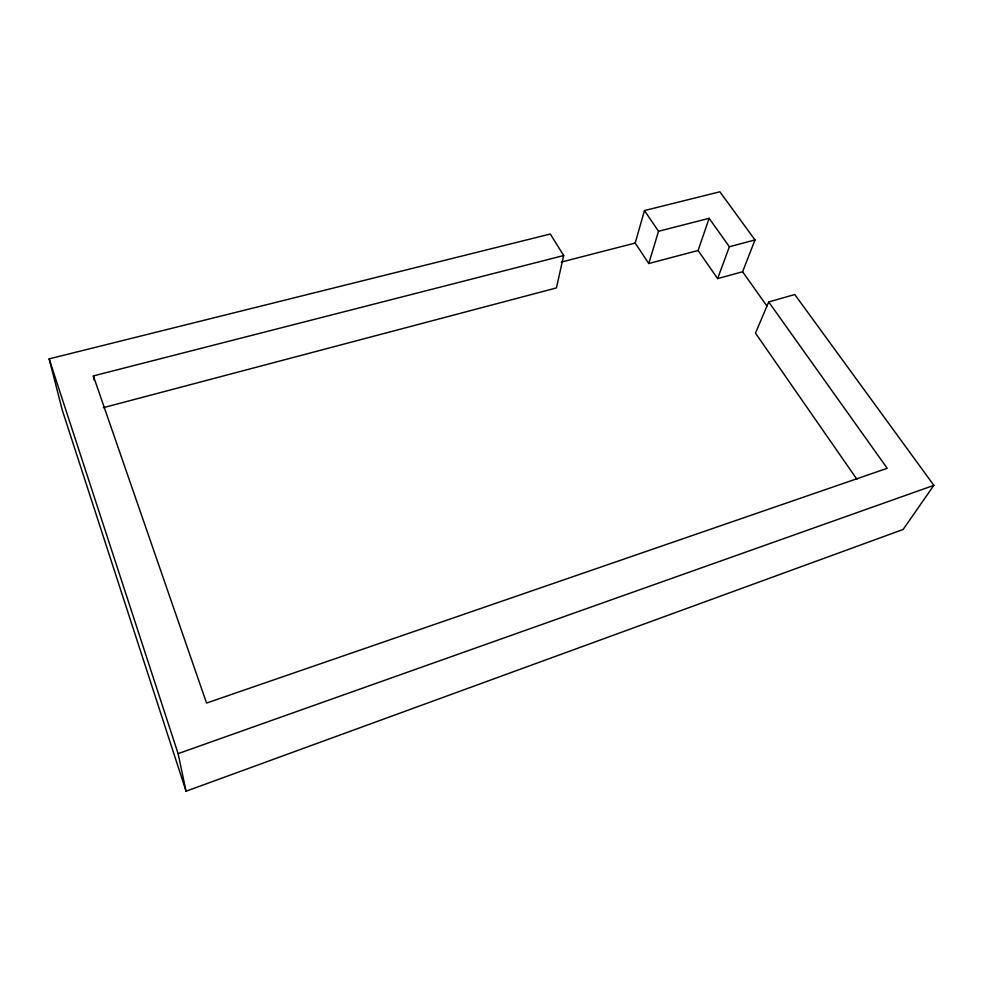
<?xml version="1.0" encoding="UTF-8"?>
<svg xmlns="http://www.w3.org/2000/svg" width="983" height="983" viewBox="0 0 983 983"><rect width="100%" height="100%" fill="white"/><g stroke="black" fill="none" stroke-linecap="round" stroke-linejoin="round"><path stroke-width="1.47" d="M856.906 479.262L755.46 333.126L768.706 301.953L794.768 294.531L933.85 485.344L903.144 529.456L186.057 791.217L62.359 410.415L49.15 358.869L550.32 234.015L563.677 255.543L556.403 287.933L103.35 407.675M648.768 263.53L635.19 243.047L644.455 210.571L719.875 191.783L754.993 239.95L742.595 271.763L717.615 278.607L698.102 250.493L709.124 218.324L658.524 231.275L648.768 263.53L698.102 250.493M717.615 278.607L729.374 246.745L754.993 239.95M186.057 791.217L178.095 753.642L933.85 485.344M561.256 262.092L635.19 243.047M94.307 380.36L93.348 375.924L563.677 255.543M709.124 218.324L729.374 246.745M768.706 301.953L887.207 468.301L206.553 703.054L93.348 375.924M742.595 271.763L766.961 306.082M644.455 210.571L658.524 231.275M49.15 358.869L178.095 753.642"/></g></svg>
